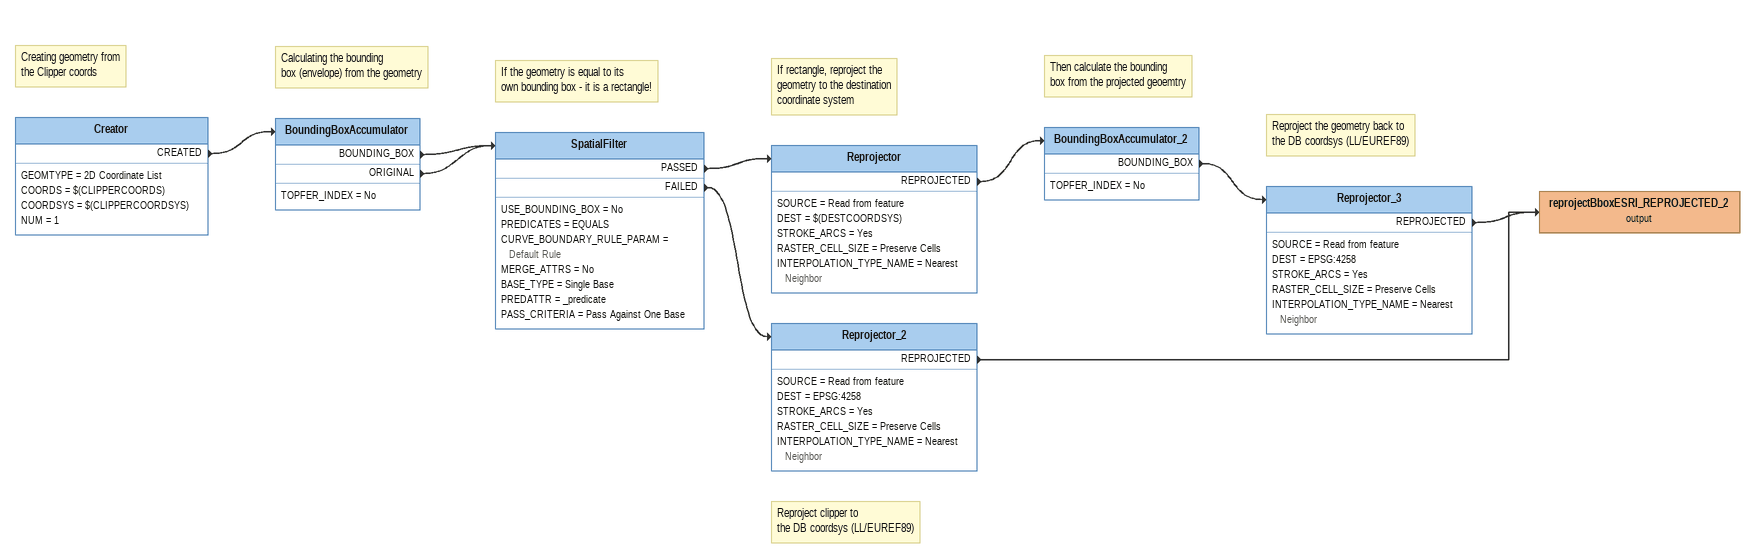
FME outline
Note: Creating geometry from / the Clipper coords
Creator
    GEOMTYPE = 2D Coordinate List
    COORDS = $(CLIPPERCOORDS)
    COORDSYS = $(CLIPPERCOORDSYS)
    NUM = 1
    CREATED -> BoundingBoxAccumulator
Note: Calculating the bounding / box (envelope) from the geometry
BoundingBoxAccumulator
    TOPFER_INDEX = No
    BOUNDING_BOX -> SpatialFilter
    ORIGINAL -> SpatialFilter
Note: If the geometry is equal to its / own bounding box - it is a rectangle!
SpatialFilter
    USE_BOUNDING_BOX = No
    PREDICATES = EQUALS
    CURVE_BOUNDARY_RULE_PARAM = Default Rule
    MERGE_ATTRS = No
    BASE_TYPE = Single Base
    PREDATTR = _predicate
    PASS_CRITERIA = Pass Against One Base
    PASSED -> Reprojector
    FAILED -> Reprojector_2
Note: If rectangle, reproject the / geometry to the destination / coordinate system
Reprojector
    SOURCE = Read from feature
    DEST = $(DESTCOORDSYS)
    STROKE_ARCS = Yes
    RASTER_CELL_SIZE = Preserve Cells
    INTERPOLATION_TYPE_NAME = Nearest Neighbor
    REPROJECTED -> BoundingBoxAccumulator_2
Note: Then calculate the bounding / box from the projected geoemtry
BoundingBoxAccumulator_2
    TOPFER_INDEX = No
    BOUNDING_BOX -> Reprojector_3
Note: Reproject the geometry back to / the DB coordsys (LL/EUREF89)
Reprojector_3
    SOURCE = Read from feature
    DEST = EPSG:4258
    STROKE_ARCS = Yes
    RASTER_CELL_SIZE = Preserve Cells
    INTERPOLATION_TYPE_NAME = Nearest Neighbor
    REPROJECTED -> reprojectBboxESRI_REPROJECTED_2 (output)
Note: Reproject clipper to / the DB coordsys (LL/EUREF89)
Reprojector_2
    SOURCE = Read from feature
    DEST = EPSG:4258
    STROKE_ARCS = Yes
    RASTER_CELL_SIZE = Preserve Cells
    INTERPOLATION_TYPE_NAME = Nearest Neighbor
    REPROJECTED -> reprojectBboxESRI_REPROJECTED_2 (output)
reprojectBboxESRI_REPROJECTED_2 (output)
